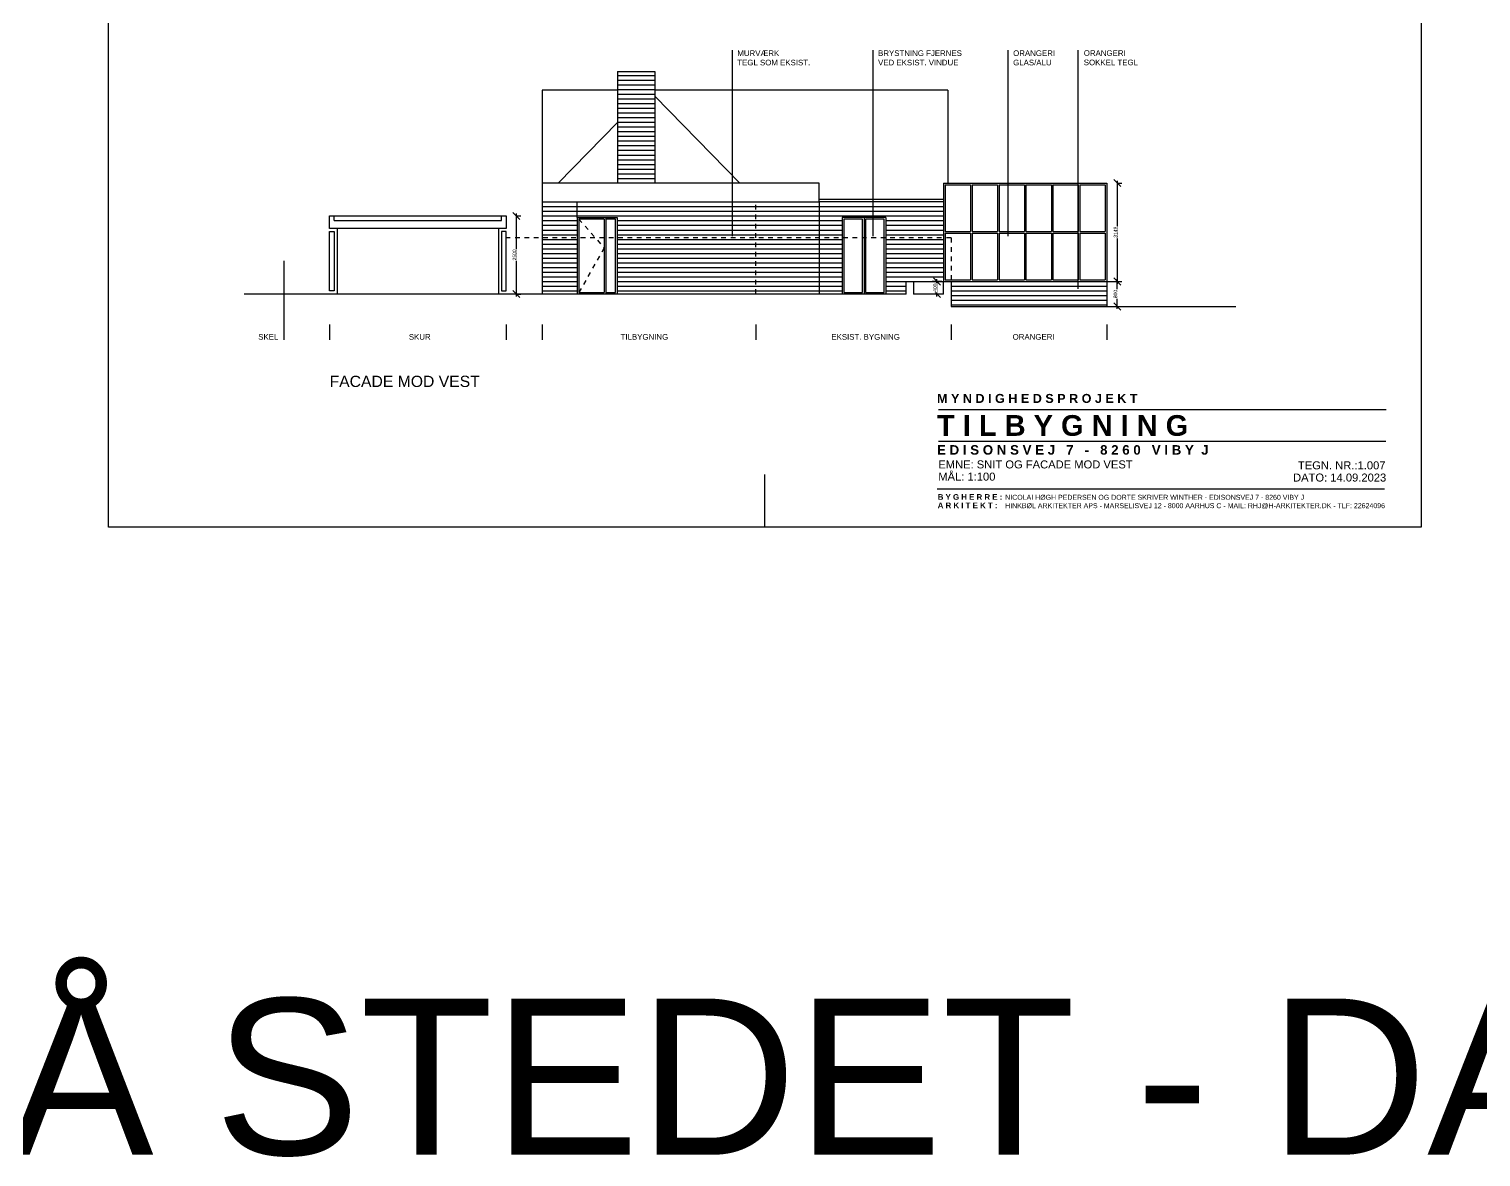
# Model space of a CAD drawing. Header units: millimetres. Extents: x -125028 to 402293, y -1165516 to -1085363.
# Drawn here: x -11981 to 34471, y -1165516 to -1129415 of the extents above; entities that cross this region are included whole.
import ezdxf

# ---------------------------------------------------------------- set-up
doc = ezdxf.new("R2010")
doc.units = ezdxf.units.MM
doc.header["$LTSCALE"] = 100
doc.linetypes.add('Dash 1_5', pattern=[3, 1.5, -1.5])
doc.layers.add('A99--M-', color=9, linetype='Continuous', lineweight=9)
for name, color, linetype in [('Døre', 1, 'Continuous'), ('TEKST', 4, 'Continuous'), ('Tekst rum', 161, 'Continuous'), ('Vægge meget let', 8, 'Continuous'), ('Vægge tung', 4, 'Continuous')]:
    doc.layers.add(name, color=color, linetype=linetype)
doc.styles.add('Calibri_1', font='calibri.ttf', dxfattribs={"height": 112.5})
doc.dimstyles.new('Diagonal_-_1_5_mm_Calibri', dxfattribs={"dimscale": 304.8, "dimtxt": 132.451698, "dimasz": 0.738189, "dimexe": 0.492126, "dimexo": 0.0625, "dimgap": 0, "dimtad": 1, "dimdec": 0, "dimzin": 0, "dimdsep": 46, "dimtxsty": 'Calibri_1', "dimblk1": 'OBLIQUE', "dimblk2": 'OBLIQUE', "dimsah": 1, "dimcen": 0.09, "dimdle": 0.246063, "dimazin": 0, "dimtfac": 1, "dimtdec": 4, "dimtix": 1, "dimtmove": 2, "dimatfit": 3, "dimfxl": 0.492126, "dimfxlon": 1, "dimtvp": 1, "dimtfill": 1, "dimtolj": 1, "dimtzin": 0, "dimarcsym": 2})

# ---------------------------------------------------------------- blocks, each defined once
blk = doc.blocks.new('_Oblique')
at = {"color": 0, "linetype": 'ByBlock', "lineweight": -2}
blk.add_line((-0.5, -0.5), (0.5, 0.5), dxfattribs=at)
blk = doc.blocks.new('*D2855')
at = {"layer": 'A99--M-', "color": 0, "lineweight": -2, "transparency": 16777216}
for p, q in [((17220, -1137496), (16914, -1137496)), ((17064, -1137971), (17064, -1137421)), ((17220, -1137896), (16914, -1137896))]:
    blk.add_line(p, q, dxfattribs=at)
at = {"layer": 'A99--M-', "color": 0, "lineweight": -2, "transparency": 16777216, "xscale": 224.9999999999999, "yscale": 224.9999999999999, "zscale": 224.9999999999999}
for p, rotation in [((17064, -1137496), 90), ((17064, -1137896), 270)]:
    blk.add_blockref('_Oblique', p, dxfattribs=dict(at, rotation=rotation))
at = {"layer": 'A99--M-', "color": 0, "transparency": 16777216, "insert": (17006, -1137696), "char_height": 112.5, "attachment_point": 5, "rotation": 90, "style": 'Calibri_1', "bg_fill": 3, "box_fill_scale": 1.1, "bg_fill_color": 256, "bg_fill_true_color": 13158600, "bg_fill_transparency": 0}
blk.add_mtext('\\A1;400', dxfattribs=at)
at = {"layer": 'Defpoints', "color": 0, "transparency": 16777216}
for p in [(17064, -1137496), (17239, -1137496), (17239, -1137896)]:
    blk.add_point(p, dxfattribs=at)
blk = doc.blocks.new('*D2857')
at = {"layer": 'A99--M-', "color": 0, "lineweight": -2, "transparency": 16777216}
for p, q in [((22836, -1134272), (22836, -1137571)), ((22836, -1134347), (22986, -1134347)), ((22521, -1137496), (22986, -1137496))]:
    blk.add_line(p, q, dxfattribs=at)
at = {"layer": 'Defpoints', "color": 0, "transparency": 16777216}
for p in [(22836, -1134347), (22502, -1137496), (22836, -1137496)]:
    blk.add_point(p, dxfattribs=at)
at = {"layer": 'A99--M-', "color": 0, "lineweight": -2, "transparency": 16777216, "xscale": 224.9999999999999, "yscale": 224.9999999999999, "zscale": 224.9999999999999}
for p, rotation in [((22836, -1134347), 90), ((22836, -1137496), 270)]:
    blk.add_blockref('_Oblique', p, dxfattribs=dict(at, rotation=rotation))
at = {"layer": 'A99--M-', "color": 0, "transparency": 16777216, "insert": (22778, -1135922), "char_height": 112.5, "attachment_point": 5, "rotation": 90, "style": 'Calibri_1', "bg_fill": 3, "box_fill_scale": 1.1, "bg_fill_color": 256, "bg_fill_true_color": 13158600, "bg_fill_transparency": 0}
blk.add_mtext('\\A1;3149', dxfattribs=at)
blk = doc.blocks.new('*D2856')
at = {"layer": 'A99--M-', "color": 0, "lineweight": -2, "transparency": 16777216}
for p, q in [((22836, -1138371), (22836, -1137421)), ((22836, -1137496), (22986, -1137496)), ((22836, -1138296), (22986, -1138296))]:
    blk.add_line(p, q, dxfattribs=at)
at = {"layer": 'Defpoints', "color": 0, "transparency": 16777216}
for p in [(22836, -1137496), (22836, -1137496), (22836, -1138296)]:
    blk.add_point(p, dxfattribs=at)
at = {"layer": 'A99--M-', "color": 0, "lineweight": -2, "transparency": 16777216, "xscale": 224.9999999999999, "yscale": 224.9999999999999, "zscale": 224.9999999999999}
for p, rotation in [((22836, -1137496), 90), ((22836, -1138296), 270)]:
    blk.add_blockref('_Oblique', p, dxfattribs=dict(at, rotation=rotation))
at = {"layer": 'A99--M-', "color": 0, "transparency": 16777216, "insert": (22778, -1137896), "char_height": 112.5, "attachment_point": 5, "rotation": 90, "style": 'Calibri_1', "bg_fill": 3, "box_fill_scale": 1.1, "bg_fill_color": 256, "bg_fill_true_color": 13158600, "bg_fill_transparency": 0}
blk.add_mtext('\\A1;800', dxfattribs=at)
blk = doc.blocks.new('*D2854')
at = {"layer": 'A99--M-', "color": 0, "lineweight": -2, "transparency": 16777216}
for p, q in [((3606, -1135321), (3606, -1137971)), ((3606, -1135396), (3756, -1135396)), ((3606, -1137896), (3756, -1137896))]:
    blk.add_line(p, q, dxfattribs=at)
at = {"layer": 'Defpoints', "color": 0, "transparency": 16777216}
for p in [(3606, -1135396), (3606, -1137896), (3606, -1137896)]:
    blk.add_point(p, dxfattribs=at)
at = {"layer": 'A99--M-', "color": 0, "lineweight": -2, "transparency": 16777216, "xscale": 224.9999999999999, "yscale": 224.9999999999999, "zscale": 224.9999999999999}
for p, rotation in [((3606, -1135396), 90), ((3606, -1137896), 270)]:
    blk.add_blockref('_Oblique', p, dxfattribs=dict(at, rotation=rotation))
at = {"layer": 'A99--M-', "color": 0, "transparency": 16777216, "insert": (3548, -1136646), "char_height": 112.5, "attachment_point": 5, "rotation": 90, "style": 'Calibri_1', "bg_fill": 3, "box_fill_scale": 1.1, "bg_fill_color": 256, "bg_fill_true_color": 13158600, "bg_fill_transparency": 0}
blk.add_mtext('\\A1;2500', dxfattribs=at)

msp = doc.modelspace()

# ---------------------------------------------------------------- linework, layer by layer
for p, q in [((17121.1, -1141590.1), (31433.1, -1141590.1)), ((17115.6, -1142607.9), (31427.6, -1142607.9)), ((17076, -1144135.8), (31388, -1144135.8))]:
    msp.add_line(p, q)
msp.add_lwpolyline([(-9438.1, -1115363), (32561.9, -1115363), (32561.9, -1145363), (-9438.1, -1145363), (-9438.1, -1115363)])
at = {"layer": 'Døre'}
for points in [[(-2368.3, -1135896), (-2218.3, -1135896), (-2218.3, -1137796), (-2368.3, -1137796)], [(3281.7, -1135896), (3131.7, -1135896), (3131.7, -1137796), (3281.7, -1137796)]]:
    msp.add_lwpolyline(points, close=True, dxfattribs=at)
at = {"layer": 'Tekst rum'}
for p, q in [((10524.5, -1136047), (10524.5, -1130090)), ((15028.5, -1136047), (15028.5, -1130090)), ((19349.5, -1136047), (19349.5, -1130090)), ((21580.5, -1137732), (21580.5, -1130090)), ((-3824.5, -1136829, -21738), (-3824.5, -1139365)), ((-2368.3, -1138868.7), (-2368.3, -1139365)), ((3281.7, -1138868.7), (3281.7, -1139365)), ((4431.7, -1138868.7), (4431.7, -1139365)), ((11276.7, -1138868.7), (11276.7, -1139365)), ((17516.7, -1138868.7), (17516.7, -1139365)), ((22501.7, -1138868.7), (22501.7, -1139365))]:
    msp.add_line(p, q, dxfattribs=at)
at = {"layer": 'Vægge meget let'}
for p, q in [((6841.7, -1130772.3), (8041.7, -1130772.3)), ((6841.7, -1130772.3), (6841.7, -1134347.3)), ((6841.7, -1130897.3), (8041.7, -1130897.3)), ((6841.7, -1131047.3), (8041.7, -1131047.3)), ((8041.7, -1130772.3), (8041.7, -1134347.3)), ((6841.7, -1131366.5), (4431.7, -1131366.5)), ((4431.7, -1131366.5), (4431.7, -1134347.3)), ((6841.7, -1131197.3), (8041.7, -1131197.3)), ((6841.7, -1131347.3), (8041.7, -1131347.3)), ((6841.7, -1131497.3), (8041.7, -1131497.3)), ((17417.7, -1131366.5), (8041.7, -1131366.5)), ((8041.7, -1131558.7), (10761, -1134347.3)), ((17417.7, -1131366.5), (17417.7, -1134347.3)), ((6841.7, -1131647.3), (8041.7, -1131647.3)), ((6841.7, -1131797.3), (8041.7, -1131797.3)), ((6841.7, -1131947.3), (8041.7, -1131947.3)), ((6841.7, -1132404.7), (4947.4, -1134347.3)), ((6841.7, -1132097.3), (8041.7, -1132097.3)), ((6841.7, -1132247.3), (8041.7, -1132247.3)), ((6841.7, -1132397.3), (8041.7, -1132397.3)), ((6841.7, -1132547.3), (8041.7, -1132547.3)), ((6841.7, -1132697.3), (8041.7, -1132697.3)), ((6841.7, -1132847.3), (8041.7, -1132847.3)), ((6841.7, -1132997.3), (8041.7, -1132997.3)), ((6841.7, -1133147.3), (8041.7, -1133147.3)), ((6841.7, -1133297.3), (8041.7, -1133297.3)), ((6841.7, -1133447.3), (8041.7, -1133447.3)), ((6841.7, -1133597.3), (8041.7, -1133597.3)), ((6841.7, -1133747.3), (8041.7, -1133747.3)), ((6841.7, -1133897.3), (8041.7, -1133897.3)), ((6841.7, -1134047.3), (8041.7, -1134047.3)), ((6841.7, -1134197.3), (8041.7, -1134197.3)), ((17276.7, -1134347.3), (17276.7, -1137496)), ((17276.7, -1134347.3), (22501.7, -1134347.3)), ((22501.7, -1134347.3), (22501.7, -1137496)), ((17326.7, -1134397.3), (17326.7, -1135896)), ((17326.7, -1134397.3), (18139.2, -1134397.3)), ((18139.2, -1134397.3), (18139.2, -1135896)), ((18189.2, -1134397.3), (18189.2, -1135896)), ((18189.2, -1134397.3), (19001.7, -1134397.3)), ((19001.7, -1134397.3), (19001.7, -1135896)), ((19051.7, -1134397.3), (19051.7, -1135896)), ((19051.7, -1134397.3), (19864.2, -1134397.3)), ((19864.2, -1134397.3), (19864.2, -1135896)), ((19914.2, -1134397.3), (19914.2, -1135896)), ((19914.2, -1134397.3), (20726.7, -1134397.3)), ((20726.7, -1134397.3), (20726.7, -1135896)), ((20776.7, -1134397.3), (20776.7, -1135896)), ((20776.7, -1134397.3), (21589.2, -1134397.3)), ((21589.2, -1134397.3), (21589.2, -1135896)), ((21639.2, -1134397.3), (21639.2, -1135896)), ((21639.2, -1134397.3), (22451.7, -1134397.3)), ((22451.7, -1134397.3), (22451.7, -1135896)), ((4431.7, -1134947.3), (4431.7, -1137896)), ((4431.7, -1135097.3), (13299.7, -1135097.3)), ((4431.7, -1135247.3), (13299.7, -1135247.3)), ((5559.7, -1135446), (5559.7, -1134947.3)), ((17276.7, -1134876.1), (13299.7, -1134876.1)), ((13299.7, -1134947.3), (13299.7, -1137896)), ((17276.7, -1134947.3), (13299.7, -1134947.3)), ((17276.7, -1134947.3), (13299.7, -1134947.3)), ((13299.7, -1135097.3), (17276.7, -1135097.3)), ((13299.7, -1135247.3), (17276.7, -1135247.3)), ((-2218.3, -1135396), (3131.7, -1135396)), ((4431.7, -1135397.3), (13299.7, -1135397.3)), ((4431.7, -1135547.3), (5559.7, -1135547.3)), ((4431.7, -1135697.3), (5559.7, -1135697.3)), ((5559.7, -1135446), (5559.7, -1137896)), ((5559.7, -1135446), (6831.7, -1135446)), ((6421.7, -1135496), (6421.7, -1137846)), ((6471.7, -1135446), (6471.7, -1137896)), ((6831.7, -1135446), (6831.7, -1137896)), ((6831.7, -1135446), (6831.7, -1137896)), ((6831.7, -1135547.3), (13299.7, -1135547.3)), ((6831.7, -1135697.3), (13299.7, -1135697.3)), ((13299.7, -1135397.3), (17276.7, -1135397.3)), ((13299.7, -1135547.3), (14032.7, -1135547.3)), ((13299.7, -1135697.3), (14032.7, -1135697.3)), ((14032.7, -1135446), (14032.7, -1137896)), ((15432.7, -1135446), (14032.7, -1135446)), ((14732.7, -1135446), (14732.7, -1137896)), ((15432.7, -1135446), (15432.7, -1137896)), ((15432.7, -1135547.3), (17276.7, -1135547.3)), ((15432.7, -1135697.3), (17276.7, -1135697.3)), ((-2128.3, -1135796), (-2128.3, -1137896)), ((3041.7, -1135796), (3041.7, -1137896)), ((4431.7, -1135847.3), (5559.7, -1135847.3)), ((4431.7, -1135997.3), (5559.7, -1135997.3)), ((4431.7, -1136147.3), (5559.7, -1136147.3)), ((6831.7, -1135847.3), (13299.7, -1135847.3)), ((6831.7, -1135997.3), (13299.7, -1135997.3)), ((6831.7, -1136147.3), (13299.7, -1136147.3)), ((13299.7, -1135847.3), (14032.7, -1135847.3)), ((13299.7, -1135997.3), (14032.7, -1135997.3)), ((13299.7, -1136147.3), (14032.7, -1136147.3)), ((15432.7, -1135847.3), (17276.7, -1135847.3)), ((15432.7, -1135997.3), (17276.7, -1135997.3)), ((15432.7, -1136147.3), (17276.7, -1136147.3)), ((17326.7, -1135896), (18139.2, -1135896)), ((17326.7, -1135946), (18139.2, -1135946)), ((17326.7, -1135946), (17326.7, -1137446)), ((18139.2, -1135946), (18139.2, -1137446)), ((18189.2, -1135896), (19001.7, -1135896)), ((18189.2, -1135946), (19001.7, -1135946)), ((18189.2, -1135946), (18189.2, -1137446)), ((19001.7, -1135946), (19001.7, -1137446)), ((19051.7, -1135896), (19864.2, -1135896)), ((19051.7, -1135946), (19864.2, -1135946)), ((19051.7, -1135946), (19051.7, -1137446)), ((19864.2, -1135946), (19864.2, -1137446)), ((19914.2, -1135896), (20726.7, -1135896)), ((19914.2, -1135946), (20726.7, -1135946)), ((19914.2, -1135946), (19914.2, -1137446)), ((20726.7, -1135946), (20726.7, -1137446)), ((20776.7, -1135896), (21589.2, -1135896)), ((20776.7, -1135946), (21589.2, -1135946)), ((20776.7, -1135946), (20776.7, -1137446)), ((21589.2, -1135946), (21589.2, -1137446)), ((21639.2, -1135896), (22451.7, -1135896)), ((21639.2, -1135946), (22451.7, -1135946)), ((21639.2, -1135946), (21639.2, -1137446)), ((22451.7, -1135946), (22451.7, -1137446)), ((4431.7, -1136297.3), (5559.7, -1136297.3)), ((4431.7, -1136447.3), (5559.7, -1136447.3)), ((4431.7, -1136597.3), (5559.7, -1136597.3)), ((6831.7, -1136297.3), (13299.7, -1136297.3)), ((6831.7, -1136447.3), (13299.7, -1136447.3)), ((6831.7, -1136597.3), (13299.7, -1136597.3)), ((13299.7, -1136297.3), (14032.7, -1136297.3)), ((13299.7, -1136447.3), (14032.7, -1136447.3)), ((13299.7, -1136597.3), (14032.7, -1136597.3)), ((15432.7, -1136297.3), (17276.7, -1136297.3)), ((15432.7, -1136447.3), (17276.7, -1136447.3)), ((15432.7, -1136597.3), (17276.7, -1136597.3)), ((4431.7, -1136747.3), (5559.7, -1136747.3)), ((4431.7, -1136897.3), (5559.7, -1136897.3)), ((4431.7, -1137047.3), (5559.7, -1137047.3)), ((6831.7, -1136747.3), (13299.7, -1136747.3)), ((6831.7, -1136897.3), (13299.7, -1136897.3)), ((6831.7, -1137047.3), (13299.7, -1137047.3)), ((13299.7, -1136747.3), (14032.7, -1136747.3)), ((13299.7, -1136897.3), (14032.7, -1136897.3)), ((13299.7, -1137047.3), (14032.7, -1137047.3)), ((15432.7, -1136747.3), (17276.7, -1136747.3)), ((15432.7, -1136897.3), (17276.7, -1136897.3)), ((15432.7, -1137047.3), (17276.7, -1137047.3)), ((4431.7, -1137197.3), (5559.7, -1137197.3)), ((4431.7, -1137347.3), (5559.7, -1137347.3)), ((4431.7, -1137497.3), (5559.7, -1137497.3)), ((6831.7, -1137197.3), (13299.7, -1137197.3)), ((6831.7, -1137347.3), (13299.7, -1137347.3)), ((6831.7, -1137497.3), (13299.7, -1137497.3)), ((13299.7, -1137197.3), (14032.7, -1137197.3)), ((13299.7, -1137347.3), (14032.7, -1137347.3)), ((13299.7, -1137497.3), (14032.7, -1137497.3)), ((15432.7, -1137197.3), (17276.7, -1137197.3)), ((15432.7, -1137347.3), (17276.7, -1137347.3)), ((15432.7, -1137497.3), (16076.7, -1137497.3)), ((16316.7, -1137497.3), (17276.7, -1137497.3)), ((17326.7, -1137446), (18139.2, -1137446)), ((17516.7, -1137496), (22501.7, -1137496)), ((18189.2, -1137446), (19001.7, -1137446)), ((19051.7, -1137446), (19864.2, -1137446)), ((19914.2, -1137446), (20726.7, -1137446)), ((20776.7, -1137446), (21589.2, -1137446)), ((21639.2, -1137446), (22451.7, -1137446)), ((22501.7, -1137496), (22501.7, -1138296)), ((4431.7, -1137647.3), (5559.7, -1137647.3)), ((4431.7, -1137797.3), (5559.7, -1137797.3)), ((6831.7, -1137647.3), (13299.7, -1137647.3)), ((6831.7, -1137797.3), (13299.7, -1137797.3)), ((13299.7, -1137647.3), (14032.7, -1137647.3)), ((13299.7, -1137797.3), (14032.7, -1137797.3)), ((15432.7, -1137647.3), (16076.7, -1137647.3)), ((15432.7, -1137797.3), (16076.7, -1137797.3)), ((17516.7, -1137647.3), (22501.7, -1137647.3)), ((17516.7, -1137797.3), (22501.7, -1137797.3)), ((17516.7, -1137947.3), (22501.7, -1137947.3)), ((17516.7, -1138097.3), (22501.7, -1138097.3)), ((17516.7, -1138247.3), (22501.7, -1138247.3)), ((11561.9, -1145363), (11561.9, -1143677))]:
    msp.add_line(p, q, dxfattribs=at)
at = {"layer": 'Vægge meget let', "linetype": 'Dash 1_5'}
for p, q in [((11276.7, -1137896), (11276.7, -1134947.3)), ((5609.7, -1135496), (6421.7, -1136421.6)), ((17516.7, -1136096), (3281.7, -1136096)), ((17516.7, -1136096), (17516.7, -1137496)), ((6421.7, -1136421.6), (5609.7, -1137846))]:
    msp.add_line(p, q, dxfattribs=at)
at = {"layer": 'Vægge meget let'}
for points in [[(4431.7, -1134947.3), (13299.7, -1134947.3), (13299.7, -1134347.3), (4431.7, -1134347.3)], [(14082.7, -1137846), (14682.7, -1137846), (14682.7, -1135496), (14082.7, -1135496)], [(14782.7, -1137846), (15382.7, -1137846), (15382.7, -1135496), (14782.7, -1135496)]]:
    msp.add_lwpolyline(points, close=True, dxfattribs=at)
for points in [[(6421.7, -1135496), (5609.7, -1135496), (5609.7, -1137846), (6421.7, -1137846)], [(6471.7, -1137846), (6781.7, -1137846), (6781.7, -1135496), (6471.7, -1135496)]]:
    msp.add_lwpolyline(points, dxfattribs=at)
at = {"layer": 'Vægge tung'}
for p, q in [((-2218.3, -1135546), (-2218.3, -1135396)), ((-2218.3, -1135546), (3131.7, -1135546)), ((3131.7, -1135546), (3131.7, -1135396)), ((16076.7, -1137896), (-5093.3, -1137896)), ((17276.7, -1137896), (16316.7, -1137896)), ((17516.7, -1138296), (26631.5, -1138296))]:
    msp.add_line(p, q, dxfattribs=at)
for points in [[(3131.7, -1135396), (3281.7, -1135396), (3281.7, -1135796), (-2368.3, -1135796), (-2368.3, -1135396), (-2218.3, -1135396)], [(16076.7, -1137896), (16076.7, -1137496), (16316.7, -1137496), (16316.7, -1137896)], [(17276.7, -1137896), (17276.7, -1137496), (17516.7, -1137496), (17516.7, -1138296)]]:
    msp.add_lwpolyline(points, dxfattribs=at)

# ---------------------------------------------------------------- texts
at = {"layer": 'TEKST', "width": 58889.232, "attachment_point": 1}
for s, insert, char_height in [('{\\fArial|b1|i0|c0|p34;M Y N D I G H E D S P R O J E K T}', (17069.1, -1141094), 288), ('{\\fArial|b1|i0|c0|p34;\\H1.001x;T I L B Y G N I N G}', (17069.1, -1141771.7), 663.2), ('{\\fArial|b1|i0|c0|p34;\\H1.056x;E D I S O N S V E J   7   -   8 2 6 0   V I B Y  J \\H0.947x;  \\H1.028x; }', (17069.1, -1142733.4), 288), ('{\\fArial|b0|i0|c0|p34;EMNE: SNIT OG FACADE MOD VEST}', (17108, -1143222.1), 256), ('{\\fArial|b0|i0|c0|p34;MÅL: 1:100}', (17108, -1143612.6), 256), ('{\\fArial|b0|i0|c0|p34;DATO: 14.09.2023}', (28459.2, -1143642.5), 256), ('{\\fArial|b0|i0|c0|p34;TEGN. NR.:1.007} ', (28615.3, -1143251.9), 256)]:
    msp.add_mtext(s, dxfattribs=dict(at, insert=insert, char_height=char_height))
at = {"layer": 'Tekst rum', "attachment_point": 1}
for s, width, heights, insert, char_height in [('{\\fArial|b0|i0|c0|p34;MURVÆRK\\PTEGL SOM EKSIST.}', 3191.673, [1445], (10678.8, -1130098), 180), ('{\\fArial|b0|i0|c0|p34;BRYSTNING FJERNES\\PVED EKSIST. VINDUE}', 3191.673, [1445], (15182.8, -1130098), 180), ('{\\fArial|b0|i0|c0|p34;ORANGERI\\PGLAS/ALU}', 3191.673, [1445], (19503.8, -1130098), 180), ('{\\fArial|b0|i0|c0|p34;ORANGERI \\PSOKKEL TEGL}', 3191.673, [1445], (21763.8, -1130094), 180), ('{\\fArial|b0|i0|c0|p34;SKEL}', 3191.673, [1445], (-4648.4, -1139178, 21738), 180), ('{\\fArial|b0|i0|c0|p34;SKUR}', 3191.673, [1445], (169.8, -1139178, 21738), 180), ('{\\fArial|b0|i0|c0|p34;TILBYGNING}', 3191.673, [1445], (6944.8, -1139178, 21738), 180), ('{\\fArial|b0|i0|c0|p34;EKSIST. BYGNING}', 3191.673, [1445], (13686.8, -1139178, 21738), 180), ('{\\fArial|b0|i0|c0|p34;ORANGERI}', 3191.673, [1445], (19487.8, -1139178, 21738), 180), ('{\\fArial|b0|i0|c0|p34;FACADE MOD VEST}', 12452.369, [0], (-2366.4, -1140512.1), 360), ('{\\fArial|b0|i0|c0|p34;NB: ALLE MÅL SKAL EFTERGÅS PÅ STEDET - DA PROJEKTET ER TEGNET UD FRA EKSISTERENDE TEGNINGER}', 557730.354, [0], (-125601.4, -1160445.1), 5000)]:
    msp.add_mtext_dynamic_manual_height_columns(s, width=width, gutter_width=1, heights=heights, dxfattribs=dict(at, insert=insert, char_height=char_height))
at = {"layer": 'Tekst rum', "char_height": 180, "width": 20838.711, "attachment_point": 1}
for s, insert in [('{\\fArial|b1|i0|c0|p34;A R K I T E K T : }^I{\\fArial|b0|i0|c0|p34;\\H0.88889x;HINKBØL ARKITEKTER APS - MARSELISVEJ 12 - 8000 AARHUS C - MAIL: RHJ@H-ARKITEKTER.DK - TLF: 22624096}', (17090.5, -1144570.3)), ('{\\fArial|b1|i0|c0|p34;B Y G H E R R E :^I\\fArial|b0|i0|c0|p34;\\H0.88889x;NICOLAI HØGH PEDERSEN OG DORTE SKRIVER WINTHER - EDISONSVEJ 7 - 8260 VIBY J}', (17090.5, -1144301.9))]:
    msp.add_mtext(s, dxfattribs=dict(at, insert=insert))

# ---------------------------------------------------------------- next in the draw order: dimensions: what is measured, and where the dimension line sits
at = {"layer": 'A99--M-'}
for base, p1, p2, picture, middle in [((22835.5, -1137496), (22835.5, -1134347.3), (22501.7, -1137496), '*D2857', (22777.9, -1135921.6)), ((3605.5, -1137896), (3605.5, -1135396), (3605.5, -1137896), '*D2854', (3547.9, -1136646)), ((17063.5, -1137496), (17238.7, -1137896), (17238.7, -1137496), '*D2855', (17005.9, -1137696))]:
    dim = msp.add_linear_dim(base=base, p1=p1, p2=p2, angle=90, dimstyle='Diagonal_-_1_5_mm_Calibri', override={"dimpost": '<>', "dimfxl": 1459.172368}, dxfattribs=at)
    dim.commit()
    dim.dimension.update_dxf_attribs({"geometry": picture, "text_midpoint": middle})

# ---------------------------------------------------------------- next in the draw order: dimensions: what is measured, and where the dimension line sits
dim = msp.add_linear_dim(base=(22835.5, -1137496), p1=(22835.5, -1138296), p2=(22835.5, -1137496), angle=90, dimstyle='Diagonal_-_1_5_mm_Calibri', override={"dimpost": '<>', "dimfxl": 1459.172368}, dxfattribs=at)
dim.commit()
dim.dimension.update_dxf_attribs({"geometry": '*D2856', "text_midpoint": (22777.9, -1137896)})

doc.saveas('drawing.dxf')
